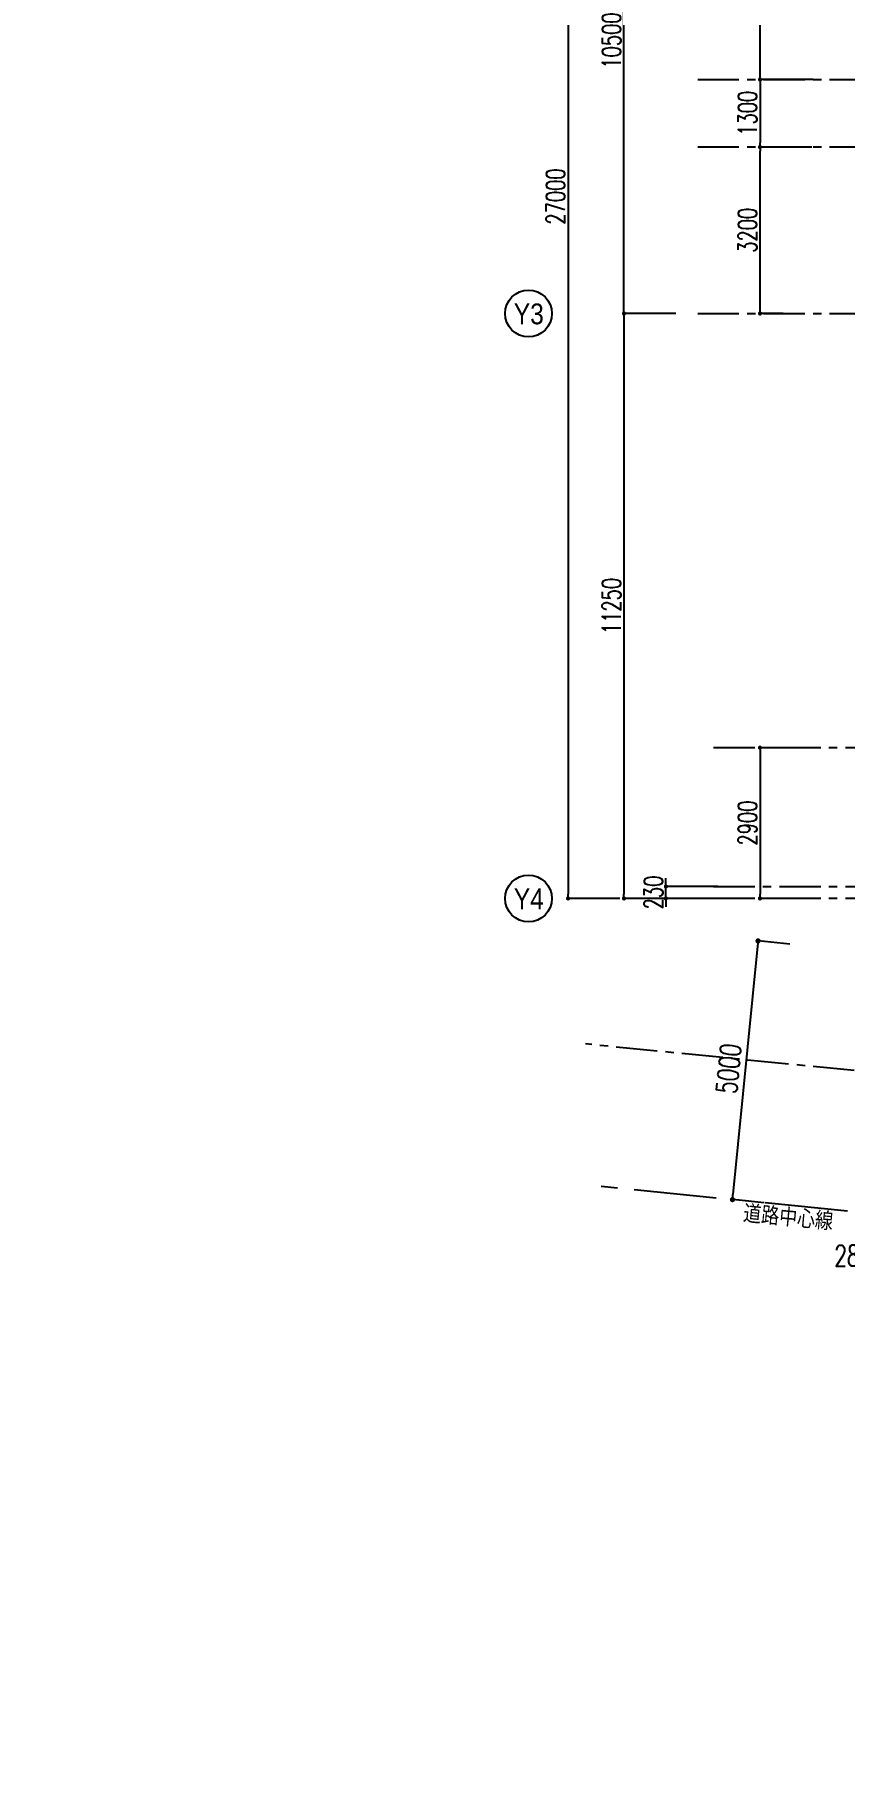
# Model space of a CAD drawing. Extents: x -119186 to 98821, y 1814 to 147180.
# Drawn here: x -5463 to 10148, y 4355 to 37548 of the extents above; entities that cross this region are included whole.
import ezdxf
from ezdxf.enums import TextEntityAlignment as Align

# ---------------------------------------------------------------- set-up
doc = ezdxf.new("R2010")
doc.units = 0
doc.header["$LTSCALE"] = 12.7
doc.header["$MEASUREMENT"] = 0
doc.header["$PDMODE"] = 1
doc.header["$PDSIZE"] = -2
doc.linetypes.add('CENTER', pattern=[2, 1.25, -0.25, 0.25, -0.25])
doc.layers.get('0').update_dxf_attribs({"linetype": 'CONTINUOUS'})
doc.layers.get('DEFPOINTS').update_dxf_attribs({"color": 1, "linetype": 'CONTINUOUS'})
for name, color, linetype in [('0-1', 7, 'CONTINUOUS'), ('0-5', 7, 'CONTINUOUS'), ('1-1', 7, 'CONTINUOUS'), ('1-4', 7, 'CONTINUOUS'), ('2-2', 7, 'CONTINUOUS'), ('80_SHELL_TEXT', 7, 'CONTINUOUS'), ('__', 7, 'CONTINUOUS'), ('______-3', 206, 'CONTINUOUS'), ('A_寸法', 9, 'CONTINUOUS'), ('A_敷地境界線', 1, 'CENTER'), ('A_記述', 3, 'CONTINUOUS'), ('A_通り芯', 8, 'CENTER'), ('A_通り記号', 2, 'CENTER'), ('A_道路中心線', 8, 'CENTER')]:
    doc.layers.add(name, color=color, linetype=linetype)
doc.styles.add('Dim', font='simplex.shx', dxfattribs={"width": 0.7, "bigfont": 'extfont2.shx'})
doc.styles.get("Standard").update_dxf_attribs({"font": 'txt', "bigfont": 'BIGFONT.SHX'})
doc.styles.add('Standard-A', font='romans.shx', dxfattribs={"bigfont": 'extfont2.shx'})
doc.styles.add('スタイル1', font='MS PGothic.ttf')
doc.dimstyles.new('1-200', dxfattribs={"dimscale": 200, "dimtxt": 3, "dimasz": 1, "dimexe": 1, "dimexo": 1, "dimgap": 1, "dimtad": 1, "dimdec": 0, "dimtxsty": 'Dim', "dimblk": 'DOT', "dimcen": 2.5, "dimadec": 0, "dimazin": 0, "dimtfac": 1, "dimtdec": 0, "dimtix": 1, "dimtmove": 2, "dimatfit": 3, "dimldrblk": '引出線', "dimfxl": 1, "dimlwd": -1, "dimlwe": -1, "dimarcsym": 0})

# ---------------------------------------------------------------- blocks, each defined once
blk = doc.blocks.new('_________')
at = {"layer": '______-3', "color": 4}
blk.add_point((0, 0), dxfattribs=at)
at = {"layer": '__', "color": 0, "flags": 1}
for tag in ['SQ_M', '__', '______', '__', '__']:
    blk.add_attdef(tag, (0, 0), '', height=0.18, dxfattribs=at)
blk = doc.blocks.new('_Dot')
at = {"color": 0, "linetype": 'ByBlock', "lineweight": -2}
blk.add_line((-0.5, 0), (-1, 0), dxfattribs=at)
at = {"color": 0, "linetype": 'ByBlock', "const_width": 0.5}
blk.add_lwpolyline([(-0.25, 0, 1), (0.25, 0, 1)], format="xyb", close=True, dxfattribs=at)
blk = doc.blocks.new('*D6')
at = {"layer": 'A_寸法', "color": 0, "transparency": 16777216}
for p, q in [((6884, 32183), (5884, 32183)), ((5884, 32103), (5884, 21013)), ((6884, 20933), (5884, 20933))]:
    blk.add_line(p, q, dxfattribs=at)
at = {"layer": 'DEFPOINTS', "color": 0, "transparency": 16777216}
for p in [(6884, 32183), (5884, 20933), (6884, 20933)]:
    blk.add_point(p, dxfattribs=at)
at = {"layer": 'A_寸法', "color": 0, "transparency": 16777216, "xscale": 80, "yscale": 80, "zscale": 80}
for p, rotation in [((5884, 32183), 90), ((5884, 20933), 270)]:
    blk.add_blockref('_Dot', p, dxfattribs=dict(at, rotation=rotation))
at = {"layer": 'A_寸法', "color": 0, "transparency": 16777216, "insert": (5644, 26558), "char_height": 360, "attachment_point": 5, "rotation": 90, "style": 'Dim'}
blk.add_mtext('11250', dxfattribs=at)
blk = doc.blocks.new('引出線')
at = {"color": 0, "linetype": 'ByBlock'}
for points in [[(0, 0), (-1.96, -0.4)], [(-1, 0), (0, 0)]]:
    blk.add_lwpolyline(points, dxfattribs=at)
blk = doc.blocks.new('*D7')
at = {"layer": 'A_寸法', "color": 0, "transparency": 16777216}
for p, q in [((6884, 42683), (5884, 42683)), ((5884, 32263), (5884, 42603)), ((6884, 32183), (5884, 32183))]:
    blk.add_line(p, q, dxfattribs=at)
at = {"layer": 'DEFPOINTS', "color": 0, "transparency": 16777216}
for p in [(5884, 42683), (6884, 42683), (6884, 32183)]:
    blk.add_point(p, dxfattribs=at)
at = {"layer": 'A_寸法', "color": 0, "transparency": 16777216, "xscale": 80, "yscale": 80, "zscale": 80}
for p, rotation in [((5884, 42683), 90), ((5884, 32183), 270)]:
    blk.add_blockref('_Dot', p, dxfattribs=dict(at, rotation=rotation))
at = {"layer": 'A_寸法', "color": 0, "transparency": 16777216, "insert": (5644, 37433), "char_height": 360, "attachment_point": 5, "rotation": 90, "style": 'Dim'}
blk.add_mtext('10500', dxfattribs=at)
blk = doc.blocks.new('*D9')
at = {"layer": 'A_寸法', "color": 0, "transparency": 16777216}
for p, q in [((5807, 47933), (4807, 47933)), ((4807, 47853), (4807, 21013)), ((5807, 20933), (4807, 20933))]:
    blk.add_line(p, q, dxfattribs=at)
at = {"layer": 'DEFPOINTS', "color": 0, "transparency": 16777216}
for p in [(5807, 47933), (4807, 20933), (5807, 20933)]:
    blk.add_point(p, dxfattribs=at)
at = {"layer": 'A_寸法', "color": 0, "transparency": 16777216, "xscale": 80, "yscale": 80, "zscale": 80}
for p, rotation in [((4807, 47933), 90), ((4807, 20933), 270)]:
    blk.add_blockref('_Dot', p, dxfattribs=dict(at, rotation=rotation))
at = {"layer": 'A_寸法', "color": 0, "transparency": 16777216, "insert": (4567, 34433), "char_height": 360, "attachment_point": 5, "rotation": 90, "style": 'Dim'}
blk.add_mtext('27000', dxfattribs=at)
blk = doc.blocks.new('*D10')
at = {"layer": 'A_寸法', "color": 0, "transparency": 16777216}
for p, q in [((9502, 42683), (8502, 42683)), ((8502, 36763), (8502, 42603)), ((9524, 36683), (8502, 36683))]:
    blk.add_line(p, q, dxfattribs=at)
at = {"layer": 'DEFPOINTS', "color": 0, "transparency": 16777216}
for p in [(8502, 42683), (9502, 42683), (9524, 36683)]:
    blk.add_point(p, dxfattribs=at)
at = {"layer": 'A_寸法', "color": 0, "transparency": 16777216, "xscale": 80, "yscale": 80, "zscale": 80}
for p, rotation in [((8502, 42683), 90), ((8502, 36683), 270)]:
    blk.add_blockref('_Dot', p, dxfattribs=dict(at, rotation=rotation))
at = {"layer": 'A_寸法', "color": 0, "transparency": 16777216, "insert": (8262, 39683), "char_height": 360, "attachment_point": 5, "rotation": 90, "style": 'Dim'}
blk.add_mtext('6000', dxfattribs=at)
blk = doc.blocks.new('*D14')
at = {"layer": 'A_寸法', "color": 0, "transparency": 16777216}
for p, q in [((8454, 20017), (7981, 15240)), ((9073, 20056), (8464, 20117)), ((8581, 15081), (7971, 15141))]:
    blk.add_line(p, q, dxfattribs=at)
at = {"layer": 'DEFPOINTS', "color": 0, "transparency": 16777216}
for p in [(9073, 20056), (7971, 15141), (8581, 15081)]:
    blk.add_point(p, dxfattribs=at)
at = {"layer": 'A_寸法', "color": 0, "transparency": 16777216, "xscale": 100, "yscale": 100, "zscale": 100}
for p, rotation in [((8464, 20117), 84.34667987780954), ((7971, 15141), 264.3466798778095)]:
    blk.add_blockref('_Dot', p, dxfattribs=dict(at, rotation=rotation))
at = {"layer": 'A_寸法', "color": 0, "transparency": 16777216, "insert": (7899, 17660), "char_height": 400, "attachment_point": 5, "rotation": 84.3467, "style": 'Dim'}
blk.add_mtext('5000', dxfattribs=at)
blk = doc.blocks.new('*D22')
at = {"layer": 'A_寸法', "color": 0, "transparency": 16777216}
for p, q in [((10859, 14743), (10859, 13743)), ((11139, 14743), (11139, 13743)), ((10759, 13743), (10659, 13743)), ((11139, 13743), (10859, 13743)), ((11239, 13743), (11339, 13743))]:
    blk.add_line(p, q, dxfattribs=at)
at = {"layer": 'DEFPOINTS', "color": 0, "transparency": 16777216}
for p in [(10859, 14743), (11139, 14743), (10859, 13743)]:
    blk.add_point(p, dxfattribs=at)
at = {"layer": 'A_寸法', "color": 0, "transparency": 16777216, "xscale": 100, "yscale": 100, "zscale": 100}
blk.add_blockref('_Dot', (10859, 13743), dxfattribs=at)
at = {"layer": 'A_寸法', "color": 0, "transparency": 16777216, "xscale": 100, "yscale": 100, "zscale": 100, "rotation": 180}
blk.add_blockref('_Dot', (11139, 13743), dxfattribs=at)
at = {"layer": 'A_寸法', "color": 0, "transparency": 16777216, "insert": (10295, 14063), "char_height": 400, "attachment_point": 5, "style": 'Dim'}
blk.add_mtext('280', dxfattribs=at)
blk = doc.blocks.new('*D29')
at = {"layer": 'A_寸法', "color": 0, "transparency": 16777216}
for p, q in [((9524, 36683), (8502, 36683)), ((8502, 36603), (8502, 35463)), ((9502, 35383), (8502, 35383))]:
    blk.add_line(p, q, dxfattribs=at)
at = {"layer": 'DEFPOINTS', "color": 0, "transparency": 16777216}
for p in [(9524, 36683), (8502, 35383), (9502, 35383)]:
    blk.add_point(p, dxfattribs=at)
at = {"layer": 'A_寸法', "color": 0, "transparency": 16777216, "xscale": 80, "yscale": 80, "zscale": 80}
for p, rotation in [((8502, 36683), 90), ((8502, 35383), 270)]:
    blk.add_blockref('_Dot', p, dxfattribs=dict(at, rotation=rotation))
at = {"layer": 'A_寸法', "color": 0, "transparency": 16777216, "insert": (8262, 36033), "char_height": 360, "attachment_point": 5, "rotation": 90, "style": 'Dim'}
blk.add_mtext('1300', dxfattribs=at)
blk = doc.blocks.new('*D30')
at = {"layer": 'A_寸法', "color": 0, "transparency": 16777216}
for p, q in [((9502, 35383), (8502, 35383)), ((8502, 32263), (8502, 35303)), ((8947, 32183), (8502, 32183))]:
    blk.add_line(p, q, dxfattribs=at)
at = {"layer": 'DEFPOINTS', "color": 0, "transparency": 16777216}
for p in [(8502, 35383), (9502, 35383), (8947, 32183)]:
    blk.add_point(p, dxfattribs=at)
at = {"layer": 'A_寸法', "color": 0, "transparency": 16777216, "xscale": 80, "yscale": 80, "zscale": 80}
for p, rotation in [((8502, 35383), 90), ((8502, 32183), 270)]:
    blk.add_blockref('_Dot', p, dxfattribs=dict(at, rotation=rotation))
at = {"layer": 'A_寸法', "color": 0, "transparency": 16777216, "insert": (8262, 33783), "char_height": 360, "attachment_point": 5, "rotation": 90, "style": 'Dim'}
blk.add_mtext('3200', dxfattribs=at)
blk = doc.blocks.new('*D35')
at = {"layer": 'A_寸法', "color": 0, "transparency": 16777216}
for p, q in [((6691, 21243), (6691, 21323)), ((7691, 21163), (6691, 21163)), ((6691, 20933), (6691, 21163)), ((7713, 20933), (6691, 20933)), ((6691, 20853), (6691, 20773))]:
    blk.add_line(p, q, dxfattribs=at)
at = {"layer": 'DEFPOINTS', "color": 0, "transparency": 16777216}
for p in [(6691, 21163), (7691, 21163), (7713, 20933)]:
    blk.add_point(p, dxfattribs=at)
at = {"layer": 'A_寸法', "color": 0, "transparency": 16777216, "xscale": 80, "yscale": 80, "zscale": 80}
for p, rotation in [((6691, 21163), 270), ((6691, 20933), 90)]:
    blk.add_blockref('_Dot', p, dxfattribs=dict(at, rotation=rotation))
at = {"layer": 'A_寸法', "color": 0, "transparency": 16777216, "insert": (6451, 21048), "char_height": 360, "attachment_point": 5, "rotation": 90, "style": 'Dim'}
blk.add_mtext('230', dxfattribs=at)
blk = doc.blocks.new('*D37')
at = {"layer": 'A_寸法', "color": 0, "transparency": 16777216}
for p, q in [((9524, 23833), (8502, 23833)), ((8502, 23753), (8502, 21013)), ((9502, 20933), (8502, 20933))]:
    blk.add_line(p, q, dxfattribs=at)
at = {"layer": 'DEFPOINTS', "color": 0, "transparency": 16777216}
for p in [(9524, 23833), (8502, 20933), (9502, 20933)]:
    blk.add_point(p, dxfattribs=at)
at = {"layer": 'A_寸法', "color": 0, "transparency": 16777216, "xscale": 80, "yscale": 80, "zscale": 80}
for p, rotation in [((8502, 23833), 90), ((8502, 20933), 270)]:
    blk.add_blockref('_Dot', p, dxfattribs=dict(at, rotation=rotation))
at = {"layer": 'A_寸法', "color": 0, "transparency": 16777216, "insert": (8262, 22383), "char_height": 360, "attachment_point": 5, "rotation": 90, "style": 'Dim'}
blk.add_mtext('2900', dxfattribs=at)

msp = doc.modelspace()

# ---------------------------------------------------------------- linework, layer by layer
at = {"layer": '0-1', "color": 7, "linetype": 'Continuous'}
for p in [(-3790.46, 4528.63), (-3790.46, 4527.38), (-3789.21, 4528.63), (-3789.21, 4527.38)]:
    msp.add_point(p, dxfattribs=at)
at = {"layer": '0-5', "color": 7, "linetype": 'Continuous'}
for p in [(-5065.15, 4396.56), (-5043.61, 4453.16), (-5043.61, 4451.66), (-5042.11, 4453.16), (-5042.11, 4451.66), (-4968.11, 4398.1), (-4968.11, 4396.6), (-4966.61, 4398.1), (-4966.61, 4396.6), (-4961.34, 4396.56), (-4878.06, 4576.3), (-4878.06, 4570.3), (-4872.06, 4576.3), (-4872.06, 4570.3), (-4842.71, 4576.3), (-4842.71, 4570.3), (-4836.71, 4576.3), (-4836.71, 4570.3), (-4791.54, 4576.3), (-4791.54, 4570.3), (-4785.54, 4576.3), (-4785.54, 4570.3), (-3378.05, 4394.98), (-3356.51, 4451.58), (-3356.51, 4450.08), (-3355.01, 4451.58), (-3355.01, 4450.08), (-3274.24, 4394.99)]:
    msp.add_point(p, dxfattribs=at)
at = {"layer": '1-1', "color": 7, "linetype": 'Continuous'}
for p in [(-3767.34, 4528.63), (-3767.34, 4527.38), (-3766.09, 4528.63), (-3766.09, 4527.38)]:
    msp.add_point(p, dxfattribs=at)
at = {"layer": '1-4', "color": 7, "linetype": 'Continuous'}
for p in [(-5463.45, 4354.64), (-5463.45, 4354.64), (-5081.89, 4367.24), (-5081.89, 4367.24), (-4997.53, 4531.16), (-4962.57, 4531.16), (-4828.87, 4492.85), (-4825.79, 4396.16), (-4818.1, 4499.06), (-4815.71, 4481.18), (-4804.72, 4500.85), (-4804.72, 4500.85), (-4804.1, 4496.18), (-4804.1, 4496.18), (-3790.96, 4391.72), (-3765.31, 4391.72), (-3765.31, 4391.72), (-3765.31, 4378.8), (-3549.96, 4392.32), (-3549.71, 4529.83), (-3546.42, 4530.27), (-3546.42, 4530.27), (-3310.43, 4529.58), (-3275.46, 4529.58), (-3138.69, 4394.58), (-3128.61, 4479.61)]:
    msp.add_point(p, dxfattribs=at)
at = {"layer": '2-2', "color": 7, "linetype": 'Continuous'}
for p in [(-4826.7, 4459.43), (-3139.6, 4457.86)]:
    msp.add_point(p, dxfattribs=at)
at = {"layer": 'A_敷地境界線', "color": 8, "ltscale": 50}
msp.add_line((15372.22, 17121.49), (5142.01, 18134.18), dxfattribs=at)
at = {"layer": 'A_通り芯', "color": 8, "ltscale": 50}
for p, q in [((7302.23, 36685.49), (64437.08, 36685.49)), ((7302.23, 35385.49), (27147.8, 35385.49)), ((7302.23, 32185.49), (64437.08, 32185.49)), ((7606.54, 23835.49), (25421.84, 23835.49)), ((7606.54, 21165.49), (63817.44, 21165.49)), ((7606.54, 20935.49), (63817.44, 20935.49))]:
    msp.add_line(p, q, dxfattribs=at)
at = {"layer": 'A_通り記号', "color": 8, "linetype": 'Continuous'}
for centre in [(4046.3, 32182.64), (4046.3, 20932.64)]:
    msp.add_circle(centre, 450, dxfattribs=at)
at = {"layer": 'A_道路中心線', "color": 8, "ltscale": 100}
msp.add_line((15239.22, 14421.46), (5142.01, 15420.98), dxfattribs=at)

# ---------------------------------------------------------------- block references
at = {"layer": '80_SHELL_TEXT', "color": 4, "xscale": 0.005, "yscale": 0.005, "zscale": 0.005}
for p in [(-5415.7, 4413.68), (-3739.63, 4400.01), (-3739.6, 4413.33)]:
    msp.add_blockref('_________', p, dxfattribs=at)

# ---------------------------------------------------------------- texts
at = {"layer": 'A_記述', "color": 8, "style": 'Standard-A', "width": 0.9}
msp.add_text('道路中心線', height=350, rotation=354.640683, dxfattribs=at).set_placement((8183.06, 14878.46), align=Align.MIDDLE_LEFT)
at = {"layer": 'A_通り記号', "color": 8, "linetype": 'Continuous', "style": 'スタイル1', "width": 0.9}
for s, p in [('Y3', (4052.14, 32175.67)), ('Y4', (4052.14, 20925.67))]:
    msp.add_text(s, height=400, dxfattribs=at).set_placement(p, align=Align.MIDDLE)

# ---------------------------------------------------------------- dimensions: what is measured, and where the dimension line sits
at = {"layer": 'A_寸法', "color": 8}
for base, p1, p2, angle, override, picture, middle in [((4807.07, 20932.64), (5806.94, 47932.64), (5806.94, 20932.64), 270, {"dimtxt": 1.8, "dimasz": 0.4, "dimexe": 0, "dimexo": 0, "dimgap": 0.3}, '*D9', (4567.07, 34432.64)), ((5883.7, 42682.64), (6883.57, 32182.64), (6883.57, 42682.64), 90, {"dimtxt": 1.8, "dimasz": 0.4, "dimexe": 0, "dimexo": 0, "dimgap": 0.3}, '*D7', (5643.7, 37432.64)), ((8501.66, 42682.64), (9523.68, 36682.64), (9501.53, 42682.64), 90, {"dimtxt": 1.8, "dimasz": 0.4, "dimexe": 0, "dimexo": 0, "dimgap": 0.3}, '*D10', (8261.66, 39682.64)), ((8501.66, 35382.64), (9523.68, 36682.64), (9501.53, 35382.64), 270, {"dimtxt": 1.8, "dimasz": 0.4, "dimexe": 0, "dimexo": 0, "dimgap": 0.3}, '*D29', (8261.66, 36032.64)), ((8501.66, 35382.64), (8946.76, 32182.64), (9501.53, 35382.64), 90, {"dimtxt": 1.8, "dimasz": 0.4, "dimexe": 0, "dimexo": 0, "dimgap": 0.3}, '*D30', (8261.66, 33782.64)), ((5883.7, 20932.64), (6883.57, 32182.64), (6883.57, 20932.64), 270, {"dimtxt": 1.8, "dimasz": 0.4, "dimexe": 0, "dimexo": 0, "dimgap": 0.3}, '*D6', (5643.7, 26557.64)), ((8501.66, 20932.64), (9523.68, 23832.64), (9501.53, 20932.64), 270, {"dimtxt": 1.8, "dimasz": 0.4, "dimexe": 0, "dimexo": 0, "dimgap": 0.3}, '*D37', (8261.66, 22382.64)), ((6691.14, 21162.64), (7713.17, 20932.64), (7691.01, 21162.64), 90, {"dimtxt": 1.8, "dimasz": 0.4, "dimexe": 0, "dimexo": 0, "dimgap": 0.3}, '*D35', (6451.14, 21047.64)), ((7971.02, 15140.94), (9073.15, 20056.25), (8580.61, 15080.6), 264.34668, {"dimtxt": 2, "dimasz": 0.5, "dimexe": 0, "dimexo": 0, "dimgap": 0.6}, '*D14', (7898.85, 17660.29))]:
    dim = msp.add_linear_dim(base=base, p1=p1, p2=p2, angle=angle, dimstyle='1-200', override=override, dxfattribs=at)
    dim.commit()
    dim.dimension.update_dxf_attribs({"geometry": picture, "text_midpoint": middle})
dim = msp.add_linear_dim(base=(10859.13, 13743.33), p1=(11139.13, 14743.2), p2=(10859.13, 14743.2), angle=180, dimstyle='1-200', override={"dimtxt": 2, "dimasz": 0.5, "dimexe": 0, "dimexo": 0, "dimgap": 0.6}, dxfattribs=at)
dim.commit()
dim.dimension.update_dxf_attribs({"geometry": '*D22', "text_midpoint": (10295.07, 14063.33), "dimtype": 160})

doc.saveas('drawing.dxf')
